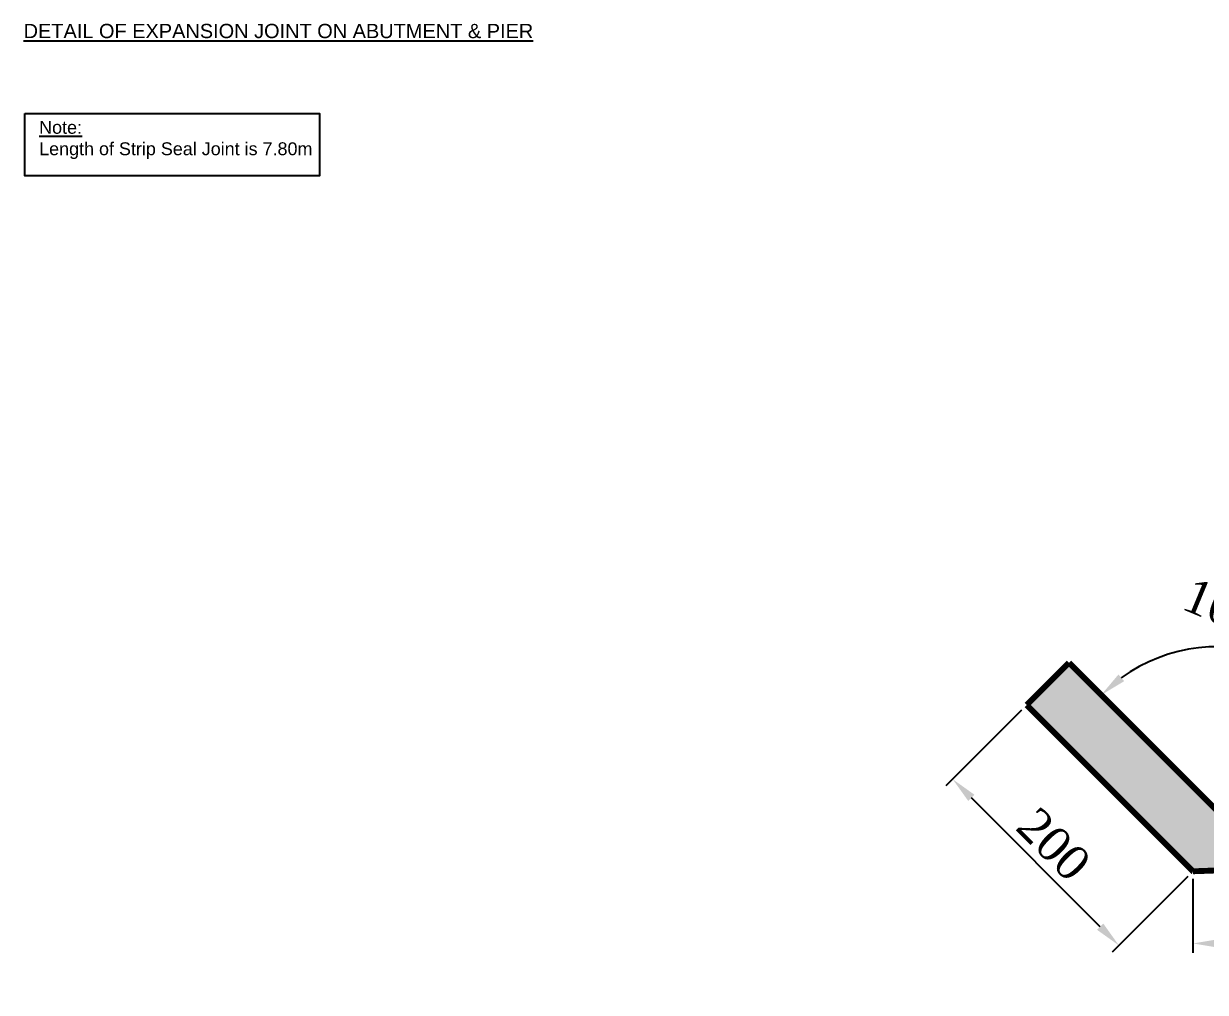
# Model space of a CAD drawing. Extents: x 25837 to 33401, y -1784 to 3293.
# Drawn here: x 26245 to 27251, y 559 to 1384 of the extents above; entities that cross this region are included whole.
import ezdxf

# ---------------------------------------------------------------- set-up
doc = ezdxf.new("R2010")
doc.units = 0
doc.header["$LTSCALE"] = 200
doc.header["$MEASUREMENT"] = 0
doc.layers.get('Defpoints').update_dxf_attribs({"linetype": 'CONTINUOUS'})
doc.layers.add('DIM', color=152, linetype='CONTINUOUS')
doc.layers.add('hatch', color=250, linetype='CONTINUOUS')
doc.layers.add('Line', color=6, linetype='CONTINUOUS', lineweight=25)
doc.styles.add('dimen_text', font='simplex.shx')
doc.styles.get("Standard").update_dxf_attribs({"font": 'times.ttf'})
doc.styles.add('SWISSEL', font='swissl.ttf')
doc.dimstyles.new('dim_5', dxfattribs={"dimscale": 45, "dimtxt": 0.18, "dimasz": 0.2, "dimexe": 0.18, "dimexo": 0.14, "dimgap": 0.09, "dimtad": 1, "dimdec": 0, "dimzin": 0, "dimdsep": 46, "dimtxsty": 'dimen_text', "dimcen": 0.09, "dimclrd": 256, "dimclre": 256, "dimclrt": 7, "dimadec": 0, "dimazin": 0, "dimtfac": 1, "dimtdec": 0, "dimtofl": 0, "dimtmove": 0, "dimatfit": 3, "dimfxl": 1, "dimtolj": 1, "dimtzin": 0, "dimarcsym": 0})

# ---------------------------------------------------------------- blocks, each defined once
blk = doc.blocks.new('*D24')
at = {"layer": 'Defpoints', "color": 0, "transparency": 16777216}
for p in [(27240.6214881317, 662.4189176276905), (29477.57649297102, 662.4189176276905), (29477.57649297102, 601.0213745124929)]:
    blk.add_point(p, dxfattribs=at)
at = {"layer": 'hatch', "lineweight": -2, "transparency": 16777216}
for p, q in [((27240.6214881317, 656.1189176276905), (27240.6214881317, 592.9213745124929)), ((29477.57649297102, 656.1189176276905), (29477.57649297102, 592.9213745124929)), ((27263.1214881317, 601.0213745124929), (29455.07649297102, 601.0213745124929))]:
    blk.add_line(p, q, dxfattribs=at)
at = {"layer": 'hatch', "transparency": 16777216}
for points in [[(27263.1214881317, 604.7713745124929), (27263.1214881317, 597.2713745124929), (27240.6214881317, 601.0213745124929)], [(29455.07649297102, 604.7713745124929), (29455.07649297102, 597.2713745124929), (29477.57649297102, 601.0213745124929)]]:
    blk.add_solid(points, dxfattribs=at)
at = {"layer": 'hatch', "color": 7, "transparency": 16777216, "insert": (28359.09899055136, 627.4260248369342), "char_height": 29.25, "attachment_point": 5}
blk.add_mtext('\\A1;Carriage Width =7300mm', dxfattribs=at)
blk = doc.blocks.new('*D25')
at = {"layer": 'Defpoints', "color": 0, "transparency": 16777216}
for p in [(27120.26971496165, 854.7067470595466), (27360.87382985459, 812.4681494778761), (27261.69107119896, 713.2853908222423), (27261.69107119896, 713.2853908222423), (29456.50690990376, 713.2853908222405)]:
    blk.add_point(p, dxfattribs=at)
at = {"layer": 'hatch', "lineweight": -2, "transparency": 16777216}
blk.add_arc((27261.69107119896, 713.2853908222423), 140.2656024443727, 9.200696303589254, 125.7993036964116, dxfattribs=at)
at = {"layer": 'hatch', "transparency": 16777216}
for points in [[(27182.07344534899, 824.1949597132716), (27177.21258079666, 829.906526556435), (27162.50831254333, 812.4681494778742)], [(27403.88998053416, 736.0136733016989), (27396.41414260077, 735.4121359430774), (27401.95667364333, 713.2853908222423)]]:
    blk.add_solid(points, dxfattribs=at)
at = {"layer": 'hatch', "color": 7, "transparency": 16777216, "insert": (27323.64509521607, 862.8556358479436), "char_height": 29.25, "attachment_point": 5, "rotation": 337.5000000000004}
blk.add_mtext('\\A1;100%%D~135°', dxfattribs=at)
blk = doc.blocks.new('*D26')
at = {"layer": 'Defpoints', "color": 0, "transparency": 16777216}
for p in [(27099.15092923566, 803.8894765237219), (27036.08422505921, 740.8227723472719), (27240.6214881317, 662.4189176276905)]:
    blk.add_point(p, dxfattribs=at)
at = {"layer": 'hatch', "lineweight": -2, "transparency": 16777216}
for p, q in [((27094.69615651419, 799.4347038022479), (27030.3566601316, 735.0952074196612)), ((27161.64488137855, 615.2621160279377), (27051.99412763591, 724.9128697705746)), ((27236.16671541022, 657.9641449062165), (27171.82721902764, 593.6246485236297))]:
    blk.add_line(p, q, dxfattribs=at)
at = {"layer": 'hatch', "transparency": 16777216}
for points in [[(27054.64577806536, 727.5645202000251), (27049.34247720646, 722.261219341126), (27036.08422505921, 740.8227723472719)], [(27164.296531808, 617.9137664573882), (27158.9932309491, 612.6104655984891), (27177.55478395525, 599.3522134512405)]]:
    blk.add_solid(points, dxfattribs=at)
at = {"layer": 'hatch', "color": 7, "transparency": 16777216, "insert": (27122.11285534384, 685.3808437358693), "char_height": 29.25, "attachment_point": 5, "rotation": 315.00000000000085}
blk.add_mtext('\\A1;200', dxfattribs=at)

msp = doc.modelspace()

# ---------------------------------------------------------------- hatches: boundary and pattern name
at = {"layer": 'Line'}
h = msp.add_hatch(dxfattribs=at)
h.set_pattern_fill('DOTS', color=8, scale=100)
h.set_pattern_definition([(0, (0, 0), (3.125, 6.25), [0, -6.25])])
h.paths.add_polyline_path([(29619.04705186706, 803.8894765237209), (29583.07902373615, 839.857504654631), (29456.50690990375, 713.2853908222351, 0.01136516238428743), (28359.09899055136, 738.233051645133), (28359.09899055136, 692.8800114380174, -0.0136226756341872), (29477.55891683949, 662.4013414961591)])
h.paths.add_polyline_path([(28359.09899055136, 738.233051645133, 0.01136516238428745), (27261.69107119897, 713.2853908222351), (27135.11895736657, 839.8575046546322), (27099.15092923566, 803.8894765237205), (27240.6214881317, 662.4189176276906), (27240.66225971599, 662.4029673676669, -0.01362239268243076), (28359.09899055136, 692.8800114380138)])

# ---------------------------------------------------------------- linework, layer by layer
at = {"layer": 'hatch'}
msp.add_lwpolyline([(26246.47022863025, 1307.21652264796), (26497.24055089613, 1307.21652264796), (26497.24055089613, 1254.331570917895), (26246.47022863025, 1254.331570917895)], close=True, dxfattribs=at)
at = {"layer": 'Line', "color": 1, "const_width": 5}
for points in [[(27099.15092923566, 803.8894765237212), (27135.11895736657, 839.8575046546313)], [(27135.11895736657, 839.8575046546295), (27261.69107119896, 713.2853908222405)], [(27099.15092923566, 803.8894765237201), (27240.6214881317, 662.4189176276905), (27240.66225971597, 662.4029673676731)]]:
    msp.add_lwpolyline(points, dxfattribs=at)
msp.add_lwpolyline([(29477.55891683949, 662.401341496161, 0.02725012521600978), (27240.66225971597, 662.4029673676741)], format="xyb", dxfattribs=at)

# ---------------------------------------------------------------- texts
at = {"layer": 'DIM', "style": 'SWISSEL'}
msp.add_text('%%UDETAIL OF EXPANSION JOINT ON ABUTMENT & PIER', height=12.15, dxfattribs=at).set_placement((26245.32426063946, 1371.438810025262))
at = {"layer": 'DIM', "insert": (26258.50985073412, 1300.990826690658), "char_height": 10.935, "width": 263.271446028513, "attachment_point": 1, "style": 'SWISSEL'}
msp.add_mtext('{\\LNote:} \\PLength of Strip Seal Joint is 7.80m', dxfattribs=at)

# ---------------------------------------------------------------- dimensions: what is measured, and where the dimension line sits
at = {"layer": 'hatch'}
dim = msp.add_angular_dim_2l(base=(27360.87382985459, 812.4681494778761), line1=((27261.69107119896, 713.2853908222405), (29456.50690990376, 713.2853908222405)), line2=((27120.26971496165, 854.7067470595484), (27261.69107119896, 713.2853908222405)), text='100%%D~<>', dimstyle='dim_5', override={"dimtxt": 0.65, "dimasz": 0.5, "dimgap": 0.15, "dimtxsty": 'Standard', "dimfxl": 30, "dimfxlon": 1}, dxfattribs=at)
dim.commit()
dim.dimension.update_dxf_attribs({"geometry": '*D25', "text_midpoint": (27323.64509521607, 862.8556358479455)})
dim = msp.add_aligned_dim(p1=(27240.6214881317, 662.4189176276905), p2=(27099.15092923566, 803.8894765237212), distance=89.18978838050704, dimstyle='dim_5', override={"dimtxt": 0.65, "dimasz": 0.5, "dimgap": 0.15, "dimtxsty": 'Standard', "dimfxl": 30, "dimfxlon": 1}, dxfattribs=at)
dim.commit()
dim.dimension.update_dxf_attribs({"geometry": '*D26', "text_midpoint": (27122.11285534384, 685.3808437358693)})
dim = msp.add_linear_dim(base=(29477.57649297102, 601.0213745124929), p1=(27240.6214881317, 662.4189176276905), p2=(29477.57649297102, 662.4189176276905), text='Carriage Width =7300mm', dimstyle='dim_5', override={"dimtxt": 0.65, "dimasz": 0.5, "dimgap": 0.15, "dimtxsty": 'Standard', "dimfxl": 30, "dimfxlon": 1}, dxfattribs=at)
dim.commit()
dim.dimension.update_dxf_attribs({"geometry": '*D24', "text_midpoint": (28359.09899055136, 627.4260248369342)})

doc.saveas('drawing.dxf')
